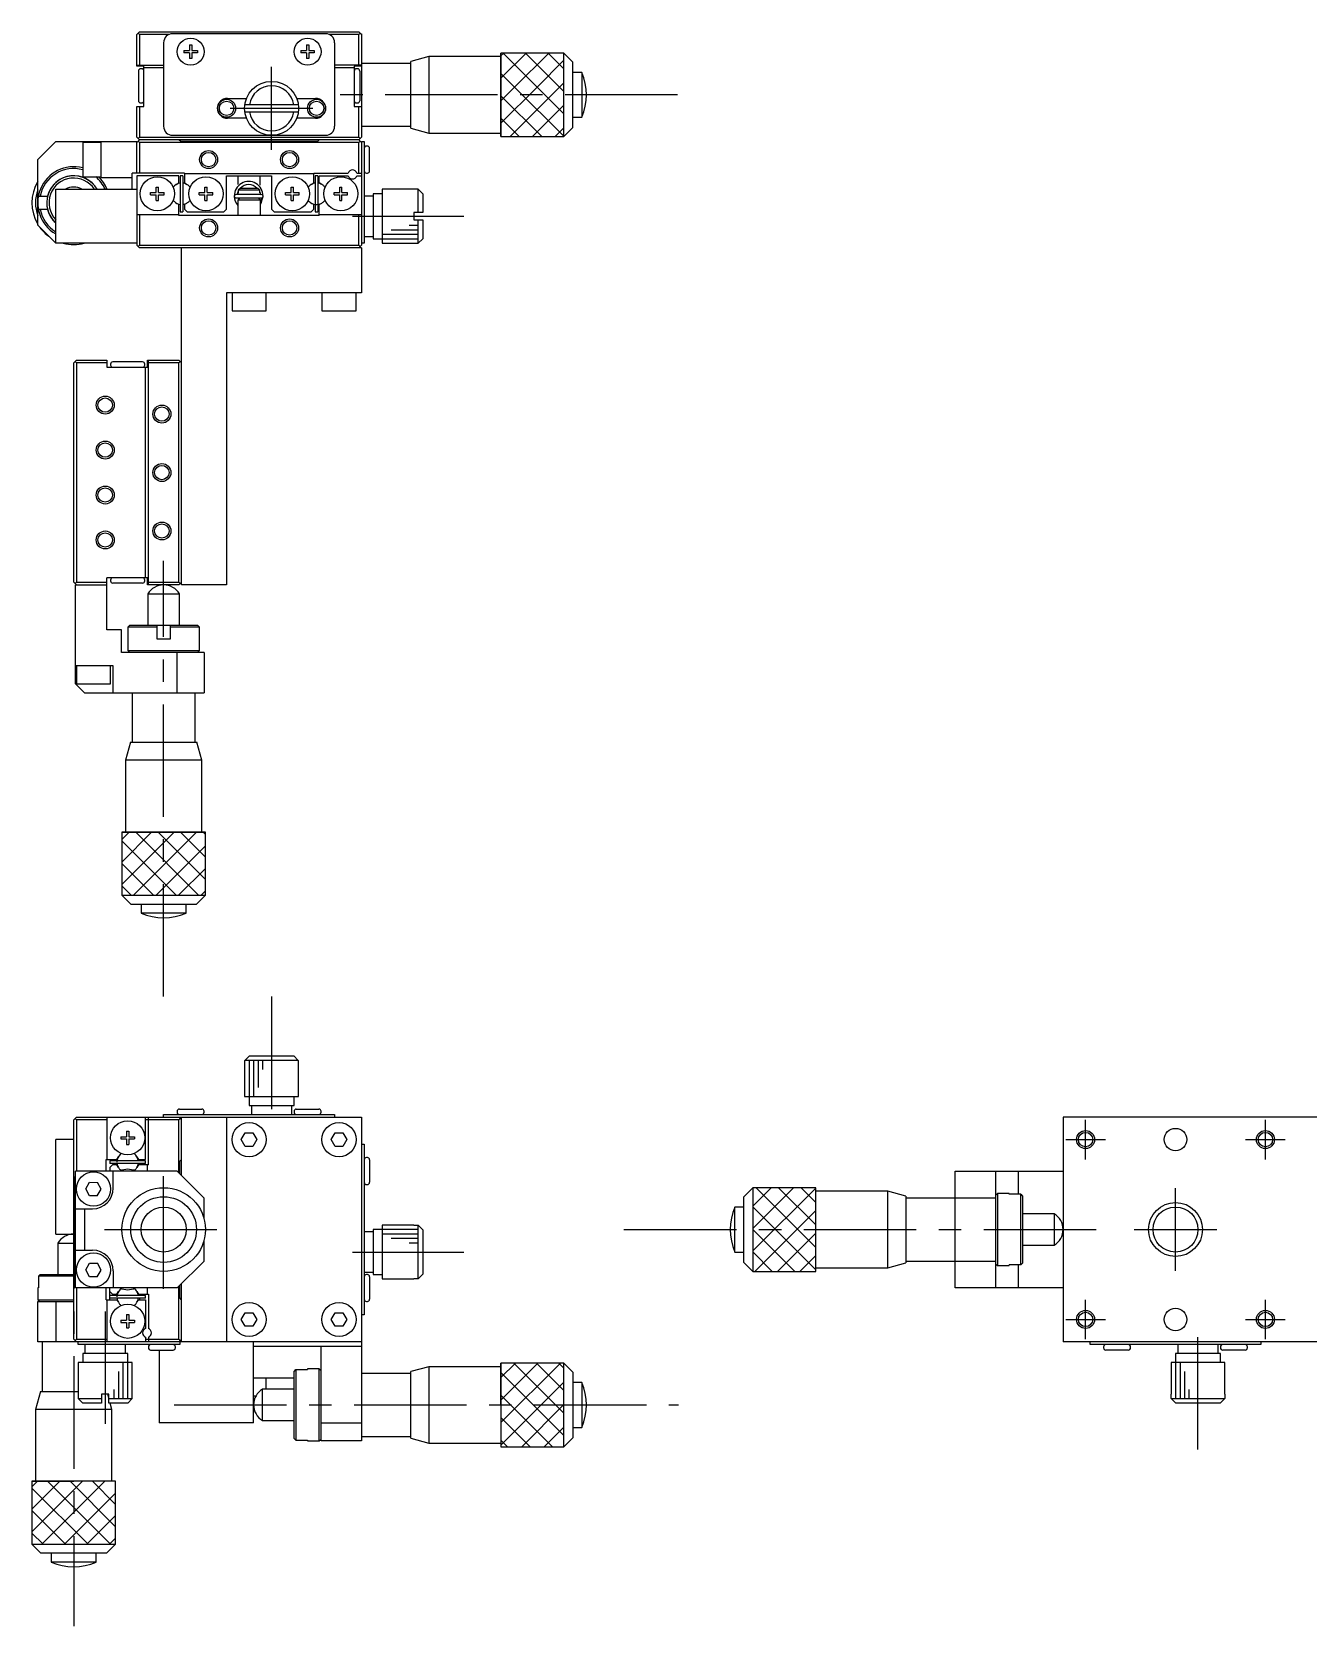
# Model space of a CAD drawing. Extents: x -23 to 401, y 1 to 303.
# Drawn here: x 146.5 to 288.4, y 125.4 to 302.7 of the extents above; entities that cross this region are included whole.
import ezdxf

# ---------------------------------------------------------------- set-up
doc = ezdxf.new("R2010")
doc.units = 0
doc.header["$LTSCALE"] = 10
doc.linetypes.add('CENTER', pattern=[2, 1.25, -0.25, 0.25, -0.25])
doc.layers.get('0').update_dxf_attribs({"linetype": 'CONTINUOUS'})
doc.layers.add('CENTER', color=1, linetype='CENTER')

msp = doc.modelspace()

# ---------------------------------------------------------------- linework, layer by layer
at = {"color": 7, "linetype": 'CONTINUOUS'}
for p, q in [((158.149658, 302.393649), (158.449658, 302.693649)), ((158.149658, 298.893649), (158.149658, 302.393649)), ((158.299658, 302.543649), (158.449658, 302.393649)), ((158.449658, 302.693649), (182.849658, 302.693649)), ((158.449658, 302.393649), (158.449658, 298.993649)), ((161.713768, 302.393649), (158.449658, 302.393649)), ((161.149658, 301.493649), (161.149658, 292.193649)), ((179.149658, 302.493649), (162.149658, 302.493649)), ((182.849658, 302.393649), (179.585548, 302.393649)), ((180.149658, 301.493649), (180.149658, 292.193649)), ((182.849658, 302.693649), (183.149658, 302.393649)), ((182.849658, 302.393649), (182.999658, 302.543649)), ((182.849658, 298.993649), (182.849658, 302.393649)), ((183.049658, 302.493649), (183.149658, 302.493649)), ((183.149658, 302.493649), (183.149658, 290.993649)), ((163.399658, 300.618649), (164.024658, 300.618649)), ((163.399658, 300.618649), (163.399658, 300.368649)), ((164.024658, 300.368649), (163.399658, 300.368649)), ((164.024658, 301.243649), (164.274658, 301.243649)), ((164.024658, 301.243649), (164.024658, 300.618649)), ((164.024658, 300.368649), (164.024658, 299.743649)), ((164.274658, 299.743649), (164.024658, 299.743649)), ((164.274658, 301.243649), (164.274658, 300.618649)), ((164.274658, 300.618649), (164.899658, 300.618649)), ((164.274658, 300.368649), (164.274658, 299.743649)), ((164.899658, 300.368649), (164.274658, 300.368649)), ((164.899658, 300.618649), (164.899658, 300.368649)), ((176.399658, 300.618649), (177.024658, 300.618649)), ((176.399658, 300.618649), (176.399658, 300.368649)), ((177.024658, 300.368649), (176.399658, 300.368649)), ((177.024658, 301.243649), (177.274658, 301.243649)), ((177.024658, 301.243649), (177.024658, 300.618649)), ((177.024658, 300.368649), (177.024658, 299.743649)), ((177.274658, 299.743649), (177.024658, 299.743649)), ((177.274658, 301.243649), (177.274658, 300.618649)), ((177.274658, 300.618649), (177.899658, 300.618649)), ((177.274658, 300.368649), (177.274658, 299.743649)), ((177.899658, 300.368649), (177.274658, 300.368649)), ((177.899658, 300.618649), (177.899658, 300.368649)), ((190.649658, 299.943649), (188.649658, 299.393649)), ((198.649658, 299.943649), (190.649658, 299.943649)), ((190.649658, 299.943649), (190.649658, 291.443649)), ((198.649658, 291.043649), (198.649658, 300.343649)), ((205.649658, 300.343649), (198.649658, 300.343649)), ((198.649658, 300.343649), (198.649658, 291.043649)), ((206.649658, 299.343649), (205.649658, 300.343649)), ((205.649658, 291.043649), (205.649658, 300.343649)), ((158.149658, 298.993649), (161.149658, 298.993649)), ((158.949658, 298.893649), (158.149658, 298.893649)), ((158.349658, 298.343649), (158.349658, 295.043649)), ((158.699658, 298.593649), (158.599658, 298.593649)), ((158.949658, 294.393649), (158.949658, 298.893649)), ((161.149658, 298.693649), (158.949658, 298.693649)), ((183.149658, 298.993649), (180.149658, 298.993649)), ((182.349658, 298.693649), (180.149658, 298.693649)), ((183.149658, 298.893649), (182.349658, 298.893649)), ((182.349658, 298.893649), (182.349658, 294.393649)), ((182.699658, 298.593649), (182.599658, 298.593649)), ((182.949658, 298.343649), (182.949658, 295.043649)), ((188.649658, 299.193649), (183.149658, 299.193649)), ((188.649658, 291.993649), (188.649658, 299.393649)), ((206.649658, 292.043649), (206.649658, 299.343649)), ((207.649658, 298.193649), (206.649658, 298.193649)), ((207.649658, 298.193649), (207.649658, 293.193649)), ((158.149658, 290.993649), (158.149658, 294.393649)), ((158.149658, 294.393649), (158.949658, 294.393649)), ((158.449658, 294.393649), (158.449658, 290.993649)), ((158.599658, 294.793649), (158.699658, 294.793649)), ((168.249658, 295.293649), (170.358601, 295.293649)), ((176.122872, 294.593649), (170.176444, 294.593649)), ((175.940715, 295.293649), (178.049658, 295.293649)), ((182.349658, 294.393649), (183.149658, 294.393649)), ((182.599658, 294.793649), (182.699658, 294.793649)), ((182.849658, 290.993649), (182.849658, 294.393649)), ((170.358601, 293.093649), (168.249658, 293.093649)), ((170.176444, 293.793649), (176.122872, 293.793649)), ((178.049658, 293.093649), (175.940715, 293.093649)), ((206.649658, 293.193649), (207.649658, 293.193649)), ((158.449658, 290.693649), (158.149658, 290.993649)), ((158.449658, 290.993649), (158.299658, 290.843649)), ((158.449658, 290.993649), (182.849658, 290.993649)), ((162.149658, 291.193649), (179.149658, 291.193649)), ((182.999658, 290.843649), (182.849658, 290.993649)), ((183.149658, 290.993649), (182.849658, 290.693649)), ((183.149658, 292.193649), (188.649658, 292.193649)), ((188.649658, 291.993649), (190.649658, 291.443649)), ((190.649658, 291.443649), (198.649658, 291.443649)), ((198.649658, 291.043649), (205.649658, 291.043649)), ((205.649658, 291.043649), (206.649658, 292.043649)), ((149.149658, 290.493649), (147.149658, 288.493649)), ((149.149658, 290.493649), (158.149658, 290.493649)), ((152.149658, 290.393649), (152.149658, 286.593649)), ((154.149658, 290.393649), (152.149658, 290.393649)), ((154.149658, 290.493649), (154.149658, 286.493649)), ((158.149658, 290.393649), (158.449658, 290.693649)), ((158.149658, 286.993649), (158.149658, 290.493649)), ((158.299658, 290.543649), (158.449658, 290.393649)), ((182.849658, 290.693649), (158.449658, 290.693649)), ((182.849658, 290.393649), (158.449658, 290.393649)), ((158.449658, 290.393649), (158.449658, 286.993649)), ((163.049658, 290.493649), (162.849658, 290.693649)), ((178.249658, 290.493649), (163.049658, 290.493649)), ((178.449658, 290.693649), (178.249658, 290.493649)), ((183.149658, 290.393649), (182.849658, 290.693649)), ((182.849658, 290.393649), (182.999658, 290.543649)), ((182.849658, 286.993649), (182.849658, 290.393649)), ((183.149658, 290.493649), (183.449658, 290.493649)), ((183.149658, 290.493649), (183.149658, 278.993649)), ((183.449658, 290.493649), (183.449658, 279.193649)), ((183.799658, 289.993649), (183.699658, 289.993649)), ((184.049658, 287.243649), (184.049658, 289.743649)), ((147.149658, 281.193649), (147.149658, 288.493649)), ((152.149658, 286.593649), (154.149658, 286.593649)), ((154.149658, 286.493649), (157.649658, 286.493649)), ((163.449658, 286.993649), (157.649658, 286.993649)), ((157.649658, 285.193649), (157.649658, 286.993649)), ((162.849658, 286.693649), (158.149658, 286.693649)), ((158.149658, 286.693649), (158.149658, 278.993649)), ((160.324658, 285.443649), (160.574658, 285.443649)), ((160.324658, 284.818649), (160.324658, 285.443649)), ((160.574658, 284.818649), (160.574658, 285.443649)), ((162.554408, 285.724652), (162.849658, 285.895115)), ((162.849658, 285.895115), (162.849658, 286.693649)), ((163.299658, 286.693649), (162.999658, 286.693649)), ((162.999658, 286.693649), (162.999658, 282.693649)), ((163.299658, 286.693649), (163.299658, 282.693649)), ((163.449658, 286.993649), (163.449658, 285.895115)), ((177.849658, 286.893649), (163.449658, 286.893649)), ((163.449658, 285.895115), (163.744908, 285.724652)), ((165.724658, 285.443649), (165.974658, 285.443649)), ((165.724658, 284.818649), (165.724658, 285.443649)), ((165.974658, 284.818649), (165.974658, 285.443649)), ((168.149658, 286.693649), (173.149658, 286.693649)), ((168.149658, 282.993649), (168.149658, 286.693649)), ((169.379658, 286.693649), (169.379658, 285.708435)), ((171.879658, 285.639415), (171.879658, 286.693649)), ((173.149658, 286.693649), (173.149658, 282.993649)), ((175.324658, 285.443649), (175.574658, 285.443649)), ((175.324658, 284.818649), (175.324658, 285.443649)), ((175.574658, 284.818649), (175.574658, 285.443649)), ((177.554408, 285.724652), (177.849658, 285.895115)), ((177.849658, 286.993649), (181.672689, 286.993649)), ((177.849658, 285.895115), (177.849658, 286.993649)), ((178.299658, 286.693649), (177.999658, 286.693649)), ((177.999658, 286.693649), (177.999658, 282.693649)), ((178.299658, 286.693649), (178.299658, 282.693649)), ((178.449658, 285.895115), (178.449658, 286.693649)), ((178.449658, 286.693649), (181.672689, 286.693649)), ((178.744908, 285.724652), (178.449658, 285.895115)), ((180.724658, 285.443649), (180.974658, 285.443649)), ((180.724658, 284.818649), (180.724658, 285.443649)), ((180.974658, 284.818649), (180.974658, 285.443649)), ((182.626628, 286.993649), (183.149658, 286.993649)), ((182.626628, 286.693649), (183.149658, 286.693649)), ((183.699658, 286.993649), (183.799658, 286.993649)), ((147.2206, 284.443649), (148.244921, 284.443649)), ((149.149658, 285.193649), (158.149658, 285.193649)), ((149.149658, 279.193649), (149.149658, 285.193649)), ((159.699658, 284.818649), (160.324658, 284.818649)), ((159.699658, 284.568649), (159.699658, 284.818649)), ((159.699658, 284.568649), (160.324658, 284.568649)), ((160.324658, 283.943649), (160.324658, 284.568649)), ((160.324658, 283.943649), (160.574658, 283.943649)), ((160.574658, 284.818649), (161.199658, 284.818649)), ((160.574658, 284.568649), (161.199658, 284.568649)), ((160.574658, 283.943649), (160.574658, 284.568649)), ((161.199658, 284.568649), (161.199658, 284.818649)), ((162.849658, 283.492183), (162.554408, 283.662645)), ((163.744908, 283.662645), (163.449658, 283.492183)), ((165.099658, 284.818649), (165.724658, 284.818649)), ((165.099658, 284.568649), (165.099658, 284.818649)), ((165.099658, 284.568649), (165.724658, 284.568649)), ((165.724658, 283.943649), (165.724658, 284.568649)), ((165.724658, 283.943649), (165.974658, 283.943649)), ((165.974658, 284.818649), (166.599658, 284.818649)), ((165.974658, 283.943649), (165.974658, 284.568649)), ((165.974658, 284.568649), (166.599658, 284.568649)), ((166.599658, 284.568649), (166.599658, 284.818649)), ((169.016154, 284.497822), (169.003287, 284.393016)), ((169.003287, 284.393016), (169.052991, 284.299686)), ((169.086391, 284.576103), (169.016154, 284.497822)), ((169.052991, 284.299686), (169.144581, 284.251641)), ((169.185547, 284.604044), (169.086391, 284.576103)), ((169.289226, 284.609914), (169.185547, 284.604044)), ((171.990169, 284.595268), (169.210514, 284.595268)), ((169.399495, 284.613483), (169.289226, 284.609914)), ((169.359518, 284.612349), (169.395696, 284.792015)), ((169.399529, 284.729941), (169.375837, 284.710206)), ((169.395696, 284.792015), (169.449424, 284.946002)), ((169.449658, 284.793649), (169.399658, 284.793649)), ((169.399658, 284.793649), (169.399658, 284.593649)), ((169.399658, 284.593649), (169.406787, 284.58652)), ((171.899658, 284.593649), (169.399658, 284.593649)), ((169.637688, 284.231679), (169.399658, 283.993649)), ((171.899658, 283.993649), (169.399658, 283.993649)), ((169.399658, 283.993649), (169.399658, 282.293649)), ((169.436879, 284.873375), (169.42352, 284.879541)), ((169.494956, 284.089068), (169.429244, 284.235705)), ((169.449658, 284.865749), (169.436879, 284.873375)), ((169.449388, 284.91632), (169.437103, 284.916025)), ((169.442943, 284.930364), (169.449658, 284.923649)), ((169.659709, 285.293649), (169.449658, 285.093649)), ((169.449658, 285.093649), (169.449658, 284.793649)), ((171.849658, 285.093649), (169.449658, 285.093649)), ((169.510503, 284.104502), (169.49658, 284.23427)), ((171.639608, 285.293649), (169.659709, 285.293649)), ((171.849658, 285.093649), (171.639608, 285.293649)), ((171.899658, 283.993649), (171.65993, 284.233377)), ((171.849658, 284.793649), (171.849658, 285.093649)), ((171.899658, 284.793649), (171.849658, 284.793649)), ((171.89582, 284.58981), (171.899658, 284.593649)), ((171.899658, 284.593649), (171.899658, 284.793649)), ((171.899658, 282.293649), (171.899658, 283.993649)), ((171.979906, 284.606614), (171.899893, 284.61036)), ((171.941516, 283.593603), (172.009616, 283.708804)), ((171.967403, 283.620693), (171.983256, 283.65012)), ((172.103103, 284.582238), (171.979906, 284.606614)), ((171.983256, 283.65012), (171.997621, 283.680294)), ((171.99499, 284.231087), (171.988857, 284.244131)), ((172.00812, 284.200363), (171.99499, 284.231087)), ((171.997621, 283.680294), (172.010459, 283.711139)), ((172.019699, 284.16903), (172.00812, 284.200363)), ((172.009616, 283.708804), (172.198393, 284.39846)), ((172.010459, 283.711139), (172.021741, 283.742578)), ((172.029701, 284.137166), (172.019699, 284.16903)), ((172.021741, 283.742578), (172.031439, 283.774534)), ((172.0381, 284.104849), (172.029701, 284.137166)), ((172.031439, 283.774534), (172.039529, 283.806928)), ((172.044877, 284.072159), (172.0381, 284.104849)), ((172.039529, 283.806928), (172.045993, 283.83968)), ((172.050014, 284.039176), (172.044877, 284.072159)), ((172.045993, 283.83968), (172.050813, 283.87271)), ((172.0535, 284.00598), (172.050014, 284.039176)), ((172.050813, 283.87271), (172.05398, 283.905937)), ((172.055325, 283.972654), (172.0535, 284.00598)), ((172.05398, 283.905937), (172.055485, 283.939279)), ((172.055485, 283.939279), (172.055325, 283.972654)), ((172.08021, 284.258209), (172.16322, 284.317089)), ((172.176656, 284.51307), (172.103103, 284.582238)), ((172.16322, 284.317089), (172.199988, 284.413894)), ((172.199988, 284.413894), (172.176656, 284.51307)), ((174.699658, 284.818649), (175.324658, 284.818649)), ((174.699658, 284.568649), (174.699658, 284.818649)), ((174.699658, 284.568649), (175.324658, 284.568649)), ((175.324658, 283.943649), (175.324658, 284.568649)), ((175.324658, 283.943649), (175.574658, 283.943649)), ((175.574658, 284.818649), (176.199658, 284.818649)), ((175.574658, 283.943649), (175.574658, 284.568649)), ((175.574658, 284.568649), (176.199658, 284.568649)), ((176.199658, 284.568649), (176.199658, 284.818649)), ((177.849658, 283.492183), (177.554408, 283.662645)), ((178.449658, 283.492183), (178.744908, 283.662645)), ((180.099658, 284.818649), (180.724658, 284.818649)), ((180.099658, 284.568649), (180.099658, 284.818649)), ((180.099658, 284.568649), (180.724658, 284.568649)), ((180.724658, 283.943649), (180.724658, 284.568649)), ((180.724658, 283.943649), (180.974658, 283.943649)), ((180.974658, 284.818649), (181.599658, 284.818649)), ((180.974658, 283.943649), (180.974658, 284.568649)), ((180.974658, 284.568649), (181.599658, 284.568649)), ((181.599658, 284.568649), (181.599658, 284.818649)), ((184.449658, 284.443649), (183.449658, 284.443649)), ((185.449658, 284.693649), (184.449658, 284.693649)), ((184.449658, 284.693649), (184.449658, 279.693649)), ((189.449658, 285.193649), (185.449658, 285.193649)), ((185.449658, 285.193649), (185.449658, 279.193649)), ((189.449658, 282.593649), (189.449658, 285.193649)), ((189.949658, 284.693649), (189.449658, 285.193649)), ((189.949658, 284.693649), (189.949658, 282.593649)), ((148.244921, 282.943649), (147.2206, 282.943649)), ((158.149658, 282.393649), (162.849658, 282.393649)), ((158.449658, 282.393649), (158.449658, 278.993649)), ((162.849658, 282.293649), (162.849658, 283.492183)), ((178.449658, 282.293649), (162.849658, 282.293649)), ((162.999658, 282.693649), (163.299658, 282.693649)), ((163.449658, 283.492183), (163.449658, 282.993649)), ((163.449658, 282.993649), (163.749658, 282.693649)), ((163.749658, 282.693649), (167.849658, 282.693649)), ((167.849658, 282.693649), (168.149658, 282.993649)), ((171.906428, 283.608425), (171.899658, 283.611836)), ((171.899677, 283.532422), (171.936506, 283.58594)), ((171.945355, 283.588515), (171.899699, 283.60117)), ((171.912802, 283.605317), (171.906428, 283.608425)), ((171.918757, 283.602524), (171.912802, 283.605317)), ((171.924269, 283.600056), (171.918757, 283.602524)), ((171.929317, 283.597924), (171.924269, 283.600056)), ((171.933882, 283.596136), (171.929317, 283.597924)), ((171.937946, 283.594698), (171.933882, 283.596136)), ((171.941494, 283.593616), (171.937946, 283.594698)), ((171.943746, 283.593054), (171.941494, 283.593616)), ((171.945712, 283.592684), (171.943746, 283.593054)), ((171.947388, 283.592507), (171.945712, 283.592684)), ((171.948771, 283.592524), (171.947388, 283.592507)), ((171.949858, 283.592733), (171.948771, 283.592524)), ((171.950647, 283.593136), (171.949858, 283.592733)), ((171.951135, 283.593731), (171.950647, 283.593136)), ((171.951046, 283.593572), (171.967403, 283.620693)), ((171.951323, 283.594517), (171.951135, 283.593731)), ((173.149658, 282.993649), (173.449658, 282.693649)), ((173.449658, 282.693649), (177.549658, 282.693649)), ((177.549658, 282.693649), (177.849658, 282.993649)), ((177.849658, 282.993649), (177.849658, 283.492183)), ((177.999658, 282.693649), (178.299658, 282.693649)), ((178.449658, 282.293649), (178.449658, 283.492183)), ((178.449658, 282.393649), (183.149658, 282.393649)), ((182.849658, 278.993649), (182.849658, 282.393649)), ((188.949658, 282.593649), (188.949658, 281.793649)), ((189.949658, 282.593649), (188.949658, 282.593649)), ((147.149658, 281.193649), (149.149658, 279.193649)), ((188.949658, 281.793649), (189.949658, 281.793649)), ((189.449658, 279.193649), (189.449658, 281.793649)), ((189.949658, 281.793649), (189.949658, 279.693649)), ((158.149658, 279.193649), (149.149658, 279.193649)), ((158.449658, 278.693649), (158.149658, 278.993649)), ((158.449658, 278.993649), (158.299658, 278.843649)), ((158.449658, 278.993649), (182.849658, 278.993649)), ((183.149658, 278.693649), (158.449658, 278.693649)), ((163.149658, 241.193649), (163.149658, 278.693649)), ((182.999658, 278.843649), (182.849658, 278.993649)), ((182.849658, 278.693649), (183.149658, 278.993649)), ((183.449658, 279.193649), (183.149658, 279.193649)), ((183.149658, 278.693649), (183.149658, 273.693649)), ((183.449658, 279.943649), (184.449658, 279.943649)), ((184.449658, 279.693649), (185.449658, 279.693649)), ((185.449658, 279.193649), (189.449658, 279.193649)), ((189.449658, 279.193649), (189.949658, 279.693649)), ((168.149658, 273.693649), (168.149658, 241.193649)), ((183.149658, 273.693649), (168.149658, 273.693649)), ((168.749658, 273.693649), (168.749658, 271.693649)), ((172.549658, 271.693649), (172.549658, 273.693649)), ((178.749658, 273.693649), (178.749658, 271.693649)), ((182.549658, 271.693649), (182.549658, 273.693649)), ((168.749658, 271.693649), (172.549658, 271.693649)), ((178.749658, 271.693649), (182.549658, 271.693649)), ((151.449658, 266.193649), (151.149658, 265.893649)), ((151.449658, 265.893649), (151.299658, 266.043649)), ((151.449658, 266.193649), (154.849658, 266.193649)), ((154.849658, 266.193649), (154.849658, 265.393649)), ((158.799658, 265.993649), (155.499658, 265.993649)), ((159.349658, 265.393649), (159.349658, 266.193649)), ((159.349658, 266.193649), (162.849658, 266.193649)), ((159.449658, 241.193649), (159.449658, 266.193649)), ((162.849658, 266.193649), (163.149658, 265.893649)), ((162.999658, 266.043649), (162.849658, 265.893649)), ((151.149658, 241.493649), (151.149658, 265.893649)), ((151.449658, 265.893649), (151.449658, 241.493649)), ((154.849658, 265.893649), (151.449658, 265.893649)), ((154.849658, 265.393649), (159.349658, 265.393649)), ((155.249658, 265.743649), (155.249658, 265.643649)), ((159.049658, 265.643649), (159.049658, 265.743649)), ((159.149658, 241.993649), (159.149658, 265.393649)), ((162.849658, 265.893649), (159.449658, 265.893649)), ((162.849658, 241.493649), (162.849658, 265.893649)), ((151.149658, 241.493649), (151.449658, 241.193649)), ((151.299658, 241.343649), (151.449658, 241.493649)), ((151.349658, 230.193649), (151.349658, 241.193649)), ((151.349658, 241.193649), (154.849658, 241.193649)), ((151.449658, 241.493649), (154.849658, 241.493649)), ((154.849658, 236.193649), (154.849658, 241.993649)), ((159.349658, 241.993649), (154.849658, 241.993649)), ((155.249658, 241.743649), (155.249658, 241.643649)), ((158.799658, 241.393649), (155.499658, 241.393649)), ((159.049658, 241.643649), (159.049658, 241.743649)), ((159.349658, 241.193649), (159.349658, 241.993649)), ((162.849658, 241.193649), (159.349658, 241.193649)), ((159.449658, 241.493649), (162.849658, 241.493649)), ((162.849658, 241.493649), (162.999658, 241.343649)), ((163.149658, 241.493649), (162.849658, 241.193649)), ((168.149658, 241.193649), (163.149658, 241.193649)), ((159.399658, 240.193649), (162.899658, 240.193649)), ((159.399658, 240.193649), (159.399658, 236.693649)), ((162.899658, 236.693649), (162.899658, 240.193649)), ((156.449658, 236.193649), (154.849658, 236.193649)), ((156.449658, 233.693649), (156.449658, 236.193649)), ((157.349658, 236.693649), (157.149658, 236.493649)), ((160.399658, 236.493649), (157.149658, 236.493649)), ((157.149658, 236.493649), (157.149658, 233.893649)), ((164.949658, 236.693649), (157.349658, 236.693649)), ((160.399658, 236.693649), (160.399658, 235.193649)), ((161.899658, 235.193649), (161.899658, 236.693649)), ((165.149658, 236.493649), (161.899658, 236.493649)), ((165.149658, 236.493649), (164.949658, 236.693649)), ((165.149658, 233.893649), (165.149658, 236.493649)), ((160.399658, 235.193649), (161.899658, 235.193649)), ((165.649658, 233.693649), (156.449658, 233.693649)), ((157.149658, 233.893649), (157.349658, 233.693649)), ((157.149658, 233.893649), (165.149658, 233.893649)), ((162.649658, 229.193649), (162.649658, 233.693649)), ((164.949658, 233.693649), (165.149658, 233.893649)), ((165.649658, 233.693649), (165.649658, 229.193649)), ((155.549658, 232.193649), (151.349658, 232.193649)), ((151.449658, 232.193649), (151.449658, 230.193649)), ((155.249658, 230.193649), (155.249658, 232.193649)), ((155.549658, 229.193649), (155.549658, 232.193649)), ((151.349658, 230.193649), (152.349658, 229.193649)), ((151.449658, 230.193649), (155.249658, 230.193649)), ((152.349658, 229.193649), (165.649658, 229.193649)), ((157.649658, 229.193649), (157.649658, 223.693649)), ((164.649658, 223.693649), (164.649658, 229.193649)), ((157.449658, 223.693649), (156.899658, 221.693649)), ((157.449658, 223.693649), (164.849658, 223.693649)), ((165.399658, 221.693649), (164.849658, 223.693649)), ((165.399658, 221.693649), (156.899658, 221.693649)), ((156.899658, 221.693649), (156.899658, 213.693649)), ((165.399658, 213.693649), (165.399658, 221.693649)), ((156.499658, 213.693649), (165.799658, 213.693649)), ((165.799658, 213.693649), (156.499658, 213.693649)), ((156.499658, 213.693649), (156.499658, 206.693649)), ((165.799658, 206.693649), (165.799658, 213.693649)), ((156.499658, 206.693649), (157.499658, 205.693649)), ((156.499658, 206.693649), (165.799658, 206.693649)), ((157.499658, 205.693649), (164.799658, 205.693649)), ((158.649658, 205.693649), (158.649658, 204.693649)), ((163.649658, 204.693649), (163.649658, 205.693649)), ((164.799658, 205.693649), (165.799658, 206.693649)), ((163.649658, 204.693649), (158.649658, 204.693649)), ((170.176444, 188.318503), (170.681866, 188.818503)), ((176.122872, 188.318503), (170.176444, 188.318503)), ((170.176444, 187.818503), (170.176444, 188.318503)), ((170.681866, 188.818503), (175.617451, 188.818503)), ((175.617451, 188.818503), (176.122872, 188.318503)), ((176.122872, 188.318503), (176.122872, 187.818503)), ((170.149658, 187.818503), (170.149658, 184.318503)), ((170.149658, 187.818503), (170.176444, 187.818503)), ((176.122872, 187.818503), (176.149658, 187.818503)), ((176.149658, 184.318503), (176.149658, 187.818503)), ((162.649658, 182.668503), (162.649658, 182.568503)), ((162.899658, 182.918503), (165.399658, 182.918503)), ((165.649658, 182.568503), (165.649658, 182.668503)), ((170.149658, 184.318503), (176.149658, 184.318503)), ((170.649658, 184.318503), (170.649658, 183.318503)), ((170.649658, 183.318503), (175.649658, 183.318503)), ((170.899658, 183.318503), (170.899658, 182.318503)), ((175.399658, 182.318503), (175.399658, 183.318503)), ((175.649658, 183.318503), (175.649658, 184.318503)), ((175.649658, 182.668503), (175.649658, 182.568503)), ((175.899658, 182.918503), (178.399658, 182.918503)), ((178.649658, 182.568503), (178.649658, 182.668503)), ((151.149658, 181.718503), (151.449658, 182.018503)), ((151.149658, 157.318503), (151.149658, 181.718503)), ((151.449658, 181.718503), (151.299658, 181.868503)), ((151.449658, 182.018503), (183.149658, 182.018503)), ((151.449658, 181.718503), (151.449658, 176.018503)), ((154.849658, 181.718503), (151.449658, 181.718503)), ((154.849658, 182.018503), (154.849658, 177.318503)), ((159.149658, 177.318503), (159.149658, 182.018503)), ((162.849658, 181.718503), (159.149658, 181.718503)), ((159.449658, 176.718503), (159.449658, 182.018503)), ((161.149658, 182.018503), (161.149658, 182.318503)), ((161.149658, 182.318503), (180.149658, 182.318503)), ((162.849658, 182.018503), (163.149658, 181.718503)), ((162.999658, 181.868503), (162.849658, 181.718503)), ((162.849658, 175.818503), (162.849658, 181.718503)), ((163.149658, 175.518503), (163.149658, 182.018503)), ((168.149658, 182.018503), (168.149658, 157.018503)), ((180.149658, 182.318503), (180.149658, 182.018503)), ((183.149658, 182.018503), (183.149658, 146.018503)), ((261.149808, 182.018503), (261.149808, 157.018503)), ((298.649808, 182.018503), (261.149808, 182.018503)), ((149.149658, 169.018503), (149.149658, 179.518503)), ((151.149658, 179.518503), (149.149658, 179.518503)), ((156.399658, 179.843503), (157.024658, 179.843503)), ((156.399658, 179.843503), (156.399658, 179.593503)), ((156.399658, 179.593503), (157.024658, 179.593503)), ((157.024658, 180.468503), (157.274658, 180.468503)), ((157.024658, 180.468503), (157.024658, 179.843503)), ((157.024658, 179.593503), (157.024658, 178.968503)), ((157.274658, 180.468503), (157.274658, 179.843503)), ((157.274658, 179.843503), (157.899658, 179.843503)), ((157.274658, 179.593503), (157.274658, 178.968503)), ((157.274658, 179.593503), (157.899658, 179.593503)), ((157.899658, 179.843503), (157.899658, 179.593503)), ((169.783633, 179.518503), (170.216646, 180.268503)), ((170.216646, 178.768503), (169.783633, 179.518503)), ((170.216646, 180.268503), (171.082671, 180.268503)), ((171.082671, 180.268503), (171.515684, 179.518503)), ((171.515684, 179.518503), (171.082671, 178.768503)), ((179.783633, 179.518503), (180.216646, 180.268503)), ((180.216646, 178.768503), (179.783633, 179.518503)), ((180.216646, 180.268503), (181.082671, 180.268503)), ((181.082671, 180.268503), (181.515684, 179.518503)), ((181.515684, 179.518503), (181.082671, 178.768503)), ((154.749658, 176.018503), (154.749658, 177.318503)), ((154.749658, 177.318503), (155.948192, 177.318503)), ((155.948192, 177.318503), (156.118655, 177.613753)), ((157.024658, 178.968503), (157.274658, 178.968503)), ((158.180661, 177.613753), (158.351124, 177.318503)), ((158.351124, 177.318503), (159.149658, 177.318503)), ((158.449658, 177.318503), (158.449658, 177.168503)), ((162.949658, 177.118503), (163.149658, 177.318503)), ((171.082671, 178.768503), (170.216646, 178.768503)), ((181.082671, 178.768503), (180.216646, 178.768503)), ((183.149658, 179.018503), (183.449658, 179.018503)), ((183.449658, 179.018503), (183.449658, 160.018503)), ((183.799658, 177.518503), (183.699658, 177.518503)), ((151.349658, 163.018503), (151.349658, 176.018503)), ((162.649658, 176.018503), (151.349658, 176.018503)), ((155.149658, 177.168503), (155.149658, 176.868503)), ((159.149658, 177.168503), (155.149658, 177.168503)), ((159.149658, 176.868503), (155.149658, 176.868503)), ((155.449658, 176.718503), (155.149658, 176.418503)), ((155.149658, 176.418503), (155.149658, 176.018503)), ((155.948192, 176.718503), (155.449658, 176.718503)), ((155.549658, 174.118503), (155.549658, 176.018503)), ((156.118655, 176.423253), (155.948192, 176.718503)), ((158.351124, 176.718503), (158.180661, 176.423253)), ((159.449658, 176.718503), (158.351124, 176.718503)), ((158.449658, 176.868503), (158.449658, 176.718503)), ((159.149658, 176.868503), (159.149658, 177.168503)), ((159.349658, 176.018503), (159.349658, 176.718503)), ((165.649658, 173.018503), (162.649658, 176.018503)), ((162.949658, 175.718503), (162.949658, 177.118503)), ((184.049658, 177.268503), (184.049658, 174.768503)), ((249.149808, 176.018503), (261.149808, 176.018503)), ((249.149808, 163.018503), (249.149808, 176.018503)), ((253.649808, 176.018503), (253.649808, 163.018503)), ((256.149808, 176.018503), (256.149808, 173.447562)), ((152.483668, 174.026347), (152.923456, 174.772394)), ((152.909871, 173.272456), (152.483668, 174.026347)), ((152.923456, 174.772394), (153.789446, 174.764551)), ((153.775861, 173.264613), (154.215648, 174.01066)), ((154.215648, 174.01066), (153.789446, 174.764551)), ((183.699658, 174.518503), (183.799658, 174.518503)), ((226.649808, 174.168503), (225.649808, 173.168503)), ((226.649808, 174.168503), (226.649808, 169.518503)), ((233.649808, 174.168503), (226.649808, 174.168503)), ((226.649808, 174.168503), (226.649808, 164.868503)), ((233.649808, 164.868503), (233.649808, 174.168503)), ((241.649808, 173.768503), (233.649808, 173.768503)), ((243.649808, 173.218503), (241.649808, 173.768503)), ((241.649808, 165.268503), (241.649808, 173.768503)), ((153.775861, 173.264613), (152.909871, 173.272456)), ((165.649658, 170.690041), (165.649658, 173.018503)), ((225.649808, 172.018503), (224.649808, 172.018503)), ((224.649808, 167.018503), (224.649808, 172.018503)), ((225.649808, 165.868503), (225.649808, 173.168503)), ((243.649808, 173.218503), (243.649808, 165.818503)), ((253.649808, 173.018503), (243.649808, 173.018503)), ((253.849808, 173.518503), (253.649808, 173.318503)), ((255.149808, 173.518503), (253.849808, 173.518503)), ((253.849808, 173.518503), (253.849808, 165.518503)), ((255.149808, 173.447562), (255.149808, 173.518503)), ((256.449808, 173.447562), (255.149808, 173.447562)), ((256.449808, 165.589445), (256.449808, 173.447562)), ((256.449808, 173.447562), (256.649808, 173.243755)), ((256.649808, 173.243755), (256.649808, 165.793252)), ((151.349658, 171.818503), (153.249658, 171.818503)), ((152.349658, 171.818503), (152.349658, 167.218503)), ((260.149808, 171.268503), (256.649808, 171.268503)), ((260.149808, 171.268503), (260.149808, 167.768503)), ((149.149658, 169.018503), (151.149658, 169.018503)), ((184.449658, 169.268503), (183.449658, 169.268503)), ((185.449658, 169.518503), (184.449658, 169.518503)), ((184.449658, 169.518503), (184.449658, 164.518503)), ((185.449658, 170.018503), (185.449658, 164.018503)), ((188.949658, 170.018503), (185.449658, 170.018503)), ((188.949658, 170.018503), (188.949658, 169.991717)), ((188.949658, 169.991717), (189.449658, 169.991717)), ((189.449658, 164.04529), (189.449658, 169.991717)), ((189.449658, 169.991717), (189.949658, 169.486296)), ((189.949658, 169.486296), (189.949658, 164.550711)), ((149.399658, 168.018503), (151.149658, 168.018503)), ((149.399658, 168.018503), (149.399658, 164.518503)), ((151.349658, 167.218503), (153.249658, 167.218503)), ((165.649658, 166.018503), (165.649658, 168.346966)), ((224.649808, 167.018503), (225.649808, 167.018503)), ((256.649808, 167.768503), (260.149808, 167.768503)), ((152.483668, 165.026347), (152.923456, 165.772394)), ((152.909871, 164.272456), (152.483668, 165.026347)), ((152.923456, 165.772394), (153.789446, 165.764551)), ((153.775861, 164.264613), (154.215648, 165.01066)), ((154.215648, 165.01066), (153.789446, 165.764551)), ((155.549658, 164.918503), (155.549658, 163.018503)), ((162.649658, 163.018503), (165.649658, 166.018503)), ((225.649808, 165.868503), (226.649808, 164.868503)), ((226.649808, 164.868503), (233.649808, 164.868503)), ((233.649808, 165.268503), (241.649808, 165.268503)), ((241.649808, 165.268503), (243.649808, 165.818503)), ((243.649808, 166.018503), (253.649808, 166.018503)), ((253.649808, 165.718503), (253.849808, 165.518503)), ((253.849808, 165.518503), (255.149808, 165.518503)), ((256.449808, 165.589445), (255.149808, 165.589445)), ((255.149808, 165.518503), (255.149808, 165.589445)), ((256.149808, 165.589445), (256.149808, 163.018503)), ((256.649808, 165.793252), (256.449808, 165.589445)), ((147.2206, 164.318503), (147.424407, 164.518503)), ((151.149658, 164.318503), (147.2206, 164.318503)), ((147.2206, 164.318503), (147.2206, 163.018503)), ((147.424407, 164.518503), (151.149658, 164.518503)), ((153.775861, 164.264613), (152.909871, 164.272456)), ((162.849658, 157.318503), (162.849658, 163.218503)), ((162.949658, 161.918503), (162.949658, 163.318503)), ((163.149658, 157.018503), (163.149658, 163.518503)), ((183.449658, 164.768503), (184.449658, 164.768503)), ((183.799658, 164.518503), (183.699658, 164.518503)), ((184.049658, 164.268503), (184.049658, 161.768503)), ((184.449658, 164.518503), (185.449658, 164.518503)), ((185.449658, 164.018503), (188.949658, 164.018503)), ((189.449658, 164.04529), (188.949658, 164.04529)), ((188.949658, 164.04529), (188.949658, 164.018503)), ((189.949658, 164.550711), (189.449658, 164.04529)), ((147.2206, 163.018503), (147.149658, 163.018503)), ((147.149658, 163.018503), (147.149658, 161.718503)), ((147.149658, 161.718503), (151.149658, 161.718503)), ((147.149658, 161.718503), (147.349658, 161.518503)), ((147.149658, 157.018503), (147.149658, 161.518503)), ((147.149658, 161.518503), (151.149658, 161.518503)), ((149.149658, 161.518503), (149.149658, 157.018503)), ((162.649658, 163.018503), (151.349658, 163.018503)), ((151.449658, 163.018503), (151.449658, 157.318503)), ((154.749658, 161.718503), (154.749658, 163.018503)), ((154.749658, 161.718503), (155.948192, 161.718503)), ((154.849658, 161.718503), (154.849658, 157.018503)), ((155.149658, 161.718503), (155.149658, 163.018503)), ((155.149658, 162.618503), (155.449658, 162.318503)), ((159.149658, 162.168503), (155.149658, 162.168503)), ((159.149658, 161.868503), (155.149658, 161.868503)), ((155.449658, 162.318503), (155.948192, 162.318503)), ((155.948192, 162.318503), (156.118655, 162.613753)), ((155.948192, 161.718503), (156.118655, 161.423253)), ((156.063662, 161.518503), (156.069246, 161.518503)), ((158.180661, 162.613753), (158.351124, 162.318503)), ((158.180661, 161.423253), (158.351124, 161.718503)), ((158.351124, 162.318503), (159.449658, 162.318503)), ((158.351124, 161.718503), (159.149658, 161.718503)), ((158.449658, 162.318503), (158.449658, 162.168503)), ((158.449658, 161.868503), (158.449658, 161.718503)), ((159.149658, 161.868503), (159.149658, 162.168503)), ((159.149658, 161.718503), (159.149658, 158.495473)), ((159.349658, 162.318503), (159.349658, 163.018503)), ((159.449658, 162.318503), (159.449658, 158.495473)), ((163.149658, 161.718503), (162.949658, 161.918503)), ((183.699658, 161.518503), (183.799658, 161.518503)), ((261.149808, 163.018503), (249.149808, 163.018503)), ((157.024658, 160.068503), (157.274658, 160.068503)), ((157.024658, 160.068503), (157.024658, 159.443503)), ((157.274658, 160.068503), (157.274658, 159.443503)), ((169.783633, 159.518503), (170.216646, 160.268503)), ((170.216646, 160.268503), (171.082671, 160.268503)), ((171.082671, 160.268503), (171.515684, 159.518503)), ((179.783633, 159.518503), (180.216646, 160.268503)), ((180.216646, 160.268503), (181.082671, 160.268503)), ((181.082671, 160.268503), (181.515684, 159.518503)), ((183.449658, 160.018503), (183.149658, 160.018503)), ((156.399658, 159.443503), (157.024658, 159.443503)), ((156.399658, 159.443503), (156.399658, 159.193503)), ((156.399658, 159.193503), (157.024658, 159.193503)), ((157.024658, 159.193503), (157.024658, 158.568503)), ((157.024658, 158.568503), (157.274658, 158.568503)), ((157.274658, 159.443503), (157.899658, 159.443503)), ((157.274658, 159.193503), (157.274658, 158.568503)), ((157.274658, 159.193503), (157.899658, 159.193503)), ((157.899658, 159.443503), (157.899658, 159.193503)), ((170.216646, 158.768503), (169.783633, 159.518503)), ((171.082671, 158.768503), (170.216646, 158.768503)), ((171.515684, 159.518503), (171.082671, 158.768503)), ((180.216646, 158.768503), (179.783633, 159.518503)), ((181.082671, 158.768503), (180.216646, 158.768503)), ((181.515684, 159.518503), (181.082671, 158.768503)), ((183.149658, 157.018503), (147.149658, 157.018503)), ((147.649658, 157.018503), (147.649658, 151.518503)), ((151.149658, 157.318503), (151.449658, 157.018503)), ((151.299658, 157.168503), (151.449658, 157.318503)), ((151.449658, 157.318503), (154.849658, 157.318503)), ((151.649658, 156.718503), (151.649658, 157.018503)), ((162.949658, 156.718503), (151.649658, 156.718503)), ((152.399658, 156.718503), (152.399658, 155.718503)), ((156.899658, 155.718503), (156.899658, 156.718503)), ((159.149658, 157.541534), (159.149658, 157.018503)), ((159.149658, 157.318503), (162.849658, 157.318503)), ((159.449658, 157.541534), (159.449658, 157.018503)), ((159.449658, 156.468503), (159.449658, 156.368503)), ((159.699658, 156.118503), (162.199658, 156.118503)), ((160.649658, 156.118503), (160.649658, 148.018503)), ((162.449658, 156.368503), (162.449658, 156.468503)), ((162.849658, 157.318503), (162.999658, 157.168503)), ((162.849658, 157.018503), (163.149658, 157.318503)), ((162.949658, 157.018503), (162.949658, 156.718503)), ((171.149658, 148.018503), (171.149658, 157.018503)), ((183.149658, 156.518503), (171.149658, 156.518503)), ((178.649658, 146.018503), (178.649658, 156.518503)), ((298.649808, 157.018503), (261.149808, 157.018503)), ((264.149808, 156.718503), (264.149808, 157.018503)), ((283.149808, 156.718503), (264.149808, 156.718503)), ((265.649808, 156.468503), (265.649808, 156.368503)), ((268.399808, 156.118503), (265.899808, 156.118503)), ((268.649808, 156.368503), (268.649808, 156.468503)), ((273.899808, 156.718503), (273.899808, 155.718503)), ((278.399808, 155.718503), (278.399808, 156.718503)), ((278.649808, 156.468503), (278.649808, 156.368503)), ((281.399808, 156.118503), (278.899808, 156.118503)), ((281.649808, 156.368503), (281.649808, 156.468503)), ((283.149808, 157.018503), (283.149808, 156.718503)), ((151.649658, 154.718503), (151.649658, 150.718503)), ((157.649658, 154.718503), (151.649658, 154.718503)), ((152.149658, 155.718503), (152.149658, 154.718503)), ((157.149658, 155.718503), (152.149658, 155.718503)), ((157.149658, 154.718503), (157.149658, 155.718503)), ((157.649658, 150.718503), (157.649658, 154.718503)), ((190.649658, 154.268503), (188.649658, 153.718503)), ((190.649658, 154.268503), (190.649658, 145.768503)), ((198.649658, 154.268503), (190.649658, 154.268503)), ((198.649658, 150.018503), (198.649658, 154.668503)), ((205.649658, 154.668503), (198.649658, 154.668503)), ((198.649658, 154.668503), (198.649658, 145.368503)), ((206.649658, 153.668503), (205.649658, 154.668503)), ((205.649658, 145.368503), (205.649658, 154.668503)), ((273.149808, 154.718503), (273.149808, 151.218503)), ((279.149808, 154.718503), (273.149808, 154.718503)), ((273.649808, 155.718503), (273.649808, 154.718503)), ((278.649808, 155.718503), (273.649808, 155.718503)), ((278.649808, 154.718503), (278.649808, 155.718503)), ((279.149808, 151.218503), (279.149808, 154.718503)), ((171.149658, 153.018503), (175.649658, 153.018503)), ((172.549658, 151.768503), (172.549658, 153.018503)), ((175.649658, 153.743755), (175.849658, 153.947562)), ((175.649658, 146.293252), (175.649658, 153.743755)), ((175.849658, 153.947562), (175.849658, 146.089445)), ((175.849658, 153.947562), (177.149658, 153.947562)), ((177.149658, 154.018503), (177.149658, 153.947562)), ((178.449658, 154.018503), (177.149658, 154.018503)), ((178.449658, 146.018503), (178.449658, 154.018503)), ((178.649658, 153.818503), (178.449658, 154.018503)), ((188.649658, 153.518503), (183.149658, 153.518503)), ((188.649658, 146.318503), (188.649658, 153.718503)), ((206.649658, 153.668503), (206.649658, 146.368503)), ((207.649658, 152.518503), (206.649658, 152.518503)), ((207.649658, 152.518503), (207.649658, 147.518503)), ((147.449658, 151.518503), (146.899658, 149.518503)), ((147.449658, 151.518503), (151.649658, 151.518503)), ((151.649658, 150.718503), (154.249658, 150.718503)), ((151.649658, 150.718503), (152.149658, 150.218503)), ((155.049658, 151.218503), (154.249658, 151.218503)), ((154.249658, 151.218503), (154.249658, 150.218503)), ((155.049658, 150.791231), (154.932158, 151.218503)), ((155.049658, 150.218503), (155.049658, 151.218503)), ((155.049658, 150.718503), (157.649658, 150.718503)), ((157.149658, 150.218503), (157.649658, 150.718503)), ((171.149658, 151.018503), (171.412865, 151.018503)), ((172.149658, 148.268503), (172.149658, 151.768503)), ((175.649658, 151.768503), (172.149658, 151.768503)), ((273.176594, 151.218503), (273.149808, 151.218503)), ((273.176594, 150.718503), (273.176594, 151.218503)), ((273.176594, 150.718503), (279.123022, 150.718503)), ((273.682016, 150.218503), (273.176594, 150.718503)), ((279.123022, 150.718503), (278.617601, 150.218503)), ((279.123022, 151.218503), (279.123022, 150.718503)), ((279.149808, 151.218503), (279.123022, 151.218503)), ((155.399658, 149.518503), (146.899658, 149.518503)), ((146.899658, 149.518503), (146.899658, 141.518503)), ((154.249658, 150.218503), (152.149658, 150.218503)), ((157.149658, 150.218503), (155.049658, 150.218503)), ((155.399658, 149.518503), (155.207158, 150.218503)), ((155.399658, 141.518503), (155.399658, 149.518503)), ((278.617601, 150.218503), (273.682016, 150.218503)), ((171.149658, 148.018503), (160.649658, 148.018503)), ((172.149658, 148.268503), (175.649658, 148.268503)), ((178.649658, 148.018503), (183.149658, 148.018503)), ((206.649658, 147.518503), (207.649658, 147.518503)), ((175.849658, 146.089445), (175.649658, 146.293252)), ((175.849658, 146.089445), (177.149658, 146.089445)), ((177.149658, 146.089445), (177.149658, 146.018503)), ((177.149658, 146.018503), (178.449658, 146.018503)), ((178.449658, 146.018503), (178.649658, 146.218503)), ((183.149658, 146.018503), (178.649658, 146.018503)), ((183.149658, 146.518503), (188.649658, 146.518503)), ((188.649658, 146.318503), (190.649658, 145.768503)), ((190.649658, 145.768503), (198.649658, 145.768503)), ((198.649658, 145.368503), (205.649658, 145.368503)), ((205.649658, 145.368503), (206.649658, 146.368503)), ((146.499658, 141.518503), (151.149658, 141.518503)), ((155.799658, 141.518503), (146.499658, 141.518503)), ((146.499658, 141.518503), (146.499658, 134.518503)), ((155.799658, 134.518503), (155.799658, 141.518503)), ((146.499658, 134.518503), (147.499658, 133.518503)), ((146.499658, 134.518503), (155.799658, 134.518503)), ((154.799658, 133.518503), (147.499658, 133.518503)), ((148.649658, 133.518503), (148.649658, 132.518503)), ((153.649658, 132.518503), (153.649658, 133.518503)), ((154.799658, 133.518503), (155.799658, 134.518503)), ((153.649658, 132.518503), (148.649658, 132.518503))]:
    msp.add_line(p, q, dxfattribs=at)
at = {"color": 3, "linetype": 'CONTINUOUS'}
for p, q in [((198.649658, 300.030668), (198.962639, 300.343649)), ((198.649658, 297.530668), (201.462639, 300.343649)), ((198.888044, 300.343649), (202.675342, 296.556351)), ((200.175342, 296.556351), (203.962639, 300.343649)), ((201.388044, 300.343649), (205.175342, 296.556351)), ((203.888044, 300.343649), (205.649658, 298.582035)), ((198.649658, 298.082035), (200.175342, 296.556351)), ((202.675342, 296.556351), (205.649658, 299.530668)), ((198.649658, 295.030668), (200.175342, 296.556351)), ((198.649658, 292.530668), (202.675342, 296.556351)), ((199.662639, 291.043649), (205.175342, 296.556351)), ((200.175342, 296.556351), (205.649658, 291.082035)), ((202.675342, 296.556351), (205.649658, 293.582035)), ((205.175342, 296.556351), (205.649658, 297.030668)), ((205.175342, 296.556351), (205.649658, 296.082035)), ((198.649658, 295.582035), (203.188044, 291.043649)), ((202.162639, 291.043649), (205.649658, 294.530668)), ((198.649658, 293.082035), (200.688044, 291.043649)), ((204.662639, 291.043649), (205.649658, 292.030668)), ((185.449658, 280.193649), (189.449658, 280.193649)), ((186.449658, 280.693649), (189.449658, 280.693649)), ((188.449658, 281.193649), (189.449658, 281.193649)), ((185.449658, 279.693649), (189.449658, 279.693649)), ((156.499658, 212.880668), (157.312639, 213.693649)), ((156.499658, 210.380668), (159.812639, 213.693649)), ((156.499658, 207.880668), (162.312639, 213.693649)), ((156.499658, 212.732035), (162.538044, 206.693649)), ((157.812639, 206.693649), (164.812639, 213.693649)), ((158.038044, 213.693649), (165.038044, 206.693649)), ((160.538044, 213.693649), (165.799658, 208.432035)), ((163.038044, 213.693649), (165.799658, 210.932035)), ((165.538044, 213.693649), (165.799658, 213.432035)), ((160.312639, 206.693649), (165.799658, 212.180668)), ((156.499658, 210.232035), (160.038044, 206.693649)), ((162.812639, 206.693649), (165.799658, 209.680668)), ((156.499658, 207.732035), (157.538044, 206.693649)), ((165.312639, 206.693649), (165.799658, 207.180668)), ((170.649658, 188.318503), (170.649658, 184.318503)), ((171.149658, 188.318503), (171.149658, 184.318503)), ((171.649658, 188.318503), (171.649658, 185.318503)), ((172.149658, 188.318503), (172.149658, 187.318503)), ((226.649808, 172.131113), (228.687199, 174.168503)), ((226.649808, 169.631113), (231.187199, 174.168503)), ((226.649808, 167.131113), (233.649808, 174.131113)), ((227.013185, 174.168503), (233.649808, 167.53188)), ((229.513185, 174.168503), (233.649808, 170.03188)), ((232.013185, 174.168503), (233.649808, 172.53188)), ((226.649808, 172.03188), (233.649808, 165.03188)), ((226.887199, 164.868503), (233.649808, 171.631113)), ((189.449658, 169.518503), (185.449658, 169.518503)), ((189.449658, 169.018503), (185.449658, 169.018503)), ((189.449658, 168.518503), (186.449658, 168.518503)), ((226.649808, 169.53188), (231.313185, 164.868503)), ((229.387199, 164.868503), (233.649808, 169.131113)), ((189.449658, 168.018503), (188.449658, 168.018503)), ((226.649808, 167.03188), (228.813185, 164.868503)), ((231.887199, 164.868503), (233.649808, 166.631113)), ((156.649658, 150.718503), (156.649658, 154.718503)), ((157.149658, 150.718503), (157.149658, 154.718503)), ((198.649658, 153.055813), (200.262349, 154.668503)), ((198.649658, 150.555813), (202.762349, 154.668503)), ((198.649658, 148.055813), (205.262349, 154.668503)), ((200.088335, 154.668503), (205.649658, 149.10718)), ((202.588335, 154.668503), (205.649658, 151.60718)), ((205.088335, 154.668503), (205.649658, 154.10718)), ((273.649808, 154.718503), (273.649808, 150.718503)), ((274.149808, 154.718503), (274.149808, 150.718503)), ((156.149658, 150.718503), (156.149658, 153.718503)), ((198.649658, 153.60718), (205.649658, 146.60718)), ((198.649658, 145.555813), (205.649658, 152.555813)), ((274.649808, 153.718503), (274.649808, 150.718503)), ((155.649658, 150.718503), (155.649658, 151.718503)), ((198.649658, 151.10718), (204.388335, 145.368503)), ((275.149808, 151.718503), (275.149808, 150.718503)), ((200.962349, 145.368503), (205.649658, 150.055813)), ((198.649658, 148.60718), (201.888335, 145.368503)), ((203.462349, 145.368503), (205.649658, 147.555813)), ((198.649658, 146.10718), (199.388335, 145.368503)), ((146.499658, 140.905813), (147.112349, 141.518503)), ((146.499658, 138.405813), (149.612349, 141.518503)), ((146.499658, 135.905813), (152.112349, 141.518503)), ((146.499658, 140.75718), (152.738335, 134.518503)), ((147.612349, 134.518503), (154.612349, 141.518503)), ((148.238335, 141.518503), (155.238335, 134.518503)), ((150.112349, 134.518503), (155.799658, 140.205813)), ((150.738335, 141.518503), (155.799658, 136.45718)), ((153.238335, 141.518503), (155.799658, 138.95718)), ((155.738335, 141.518503), (155.799658, 141.45718)), ((146.499658, 138.25718), (150.238335, 134.518503)), ((152.612349, 134.518503), (155.799658, 137.705813)), ((146.499658, 135.75718), (147.738335, 134.518503)), ((155.112349, 134.518503), (155.799658, 135.205813))]:
    msp.add_line(p, q, dxfattribs=at)
at = {"color": 7, "linetype": 'CONTINUOUS'}
for centre, radius in [((164.149658, 300.493649), 1.5), ((177.149658, 300.493649), 1.5), ((173.149658, 294.193649), 3), ((168.149658, 294.193649), 0.8), ((178.149658, 294.193649), 0.8), ((166.149658, 288.493649), 0.8), ((175.149658, 288.493649), 0.8), ((160.449658, 284.693649), 1.9), ((165.849658, 284.693649), 1.9), ((175.449658, 284.693649), 1.9), ((180.849658, 284.693649), 1.9), ((166.149658, 280.893649), 0.8), ((175.149658, 280.893649), 0.8), ((154.649658, 261.193649), 0.8), ((160.949658, 260.193649), 0.8), ((154.649658, 256.193649), 0.8), ((160.949658, 253.693649), 0.8), ((154.649658, 251.193649), 0.8), ((154.649658, 246.193649), 0.8), ((160.949658, 247.193649), 0.8), ((157.149658, 179.718503), 1.9), ((170.649658, 179.518503), 1.9), ((180.649658, 179.518503), 1.9), ((263.649808, 179.518503), 0.8), ((273.649808, 179.518503), 1.25), ((283.649808, 179.518503), 0.8), ((153.349658, 174.018503), 1.9), ((161.149658, 169.518503), 4.65), ((161.149658, 169.518503), 3.65), ((161.149658, 169.518503), 2.5), ((273.649808, 169.518503), 2.5), ((153.349658, 165.018503), 1.9), ((170.649658, 159.518503), 1.9), ((180.649658, 159.518503), 1.9), ((157.149658, 159.318503), 1.9), ((263.649808, 159.518503), 0.8), ((273.649808, 159.518503), 1.25), ((283.649808, 159.518503), 0.8)]:
    msp.add_circle(centre, radius, dxfattribs=at)
at = {"color": 3, "linetype": 'CONTINUOUS'}
for centre, radius in [((168.149658, 294.193649), 1), ((178.149658, 294.193649), 1), ((166.149658, 288.493649), 1), ((175.149658, 288.493649), 1), ((166.149658, 280.893649), 1), ((175.149658, 280.893649), 1), ((154.649658, 261.193649), 1), ((160.949658, 260.193649), 1), ((154.649658, 256.193649), 1), ((160.949658, 253.693649), 1), ((154.649658, 251.193649), 1), ((160.949658, 247.193649), 1), ((154.649658, 246.193649), 1), ((263.649808, 179.518503), 1), ((283.649808, 179.518503), 1), ((273.649808, 169.518503), 3), ((263.649808, 159.518503), 1), ((283.649808, 159.518503), 1)]:
    msp.add_circle(centre, radius, dxfattribs=at)
at = {"color": 7, "linetype": 'CONTINUOUS'}
for centre, radius, start, end in [((162.149658, 301.493649), 1, 90, 180), ((179.149658, 301.493649), 1, 0, 90), ((158.599658, 298.343649), 0.25, 90, 180), ((158.699658, 298.343649), 0.25, 0, 90), ((182.599658, 298.343649), 0.25, 90, 180), ((182.699658, 298.343649), 0.25, 0, 90), ((201.649658, 295.693649), 6.5, 337.380135, 22.619865), ((173.149658, 294.193649), 2.5, 9.206896, 170.793104), ((158.599658, 295.043649), 0.25, 180, 270), ((158.699658, 295.043649), 0.25, 270, 0), ((168.249658, 294.193649), 1.1, 90, 270), ((178.049658, 294.193649), 1.1, 270, 90), ((182.599658, 295.043649), 0.25, 180, 270), ((182.699658, 295.043649), 0.25, 270, 0), ((173.149658, 294.193649), 2.5, 189.206896, 350.793104), ((162.149658, 292.193649), 1, 180, 270), ((179.149658, 292.193649), 1, 270, 0), ((183.699658, 289.743649), 0.25, 90, 180), ((183.799658, 289.743649), 0.25, 0, 90), ((151.149658, 283.693649), 4, 75.522488, 240), ((151.149658, 283.693649), 3.8, 74.742477, 168.616887), ((182.149658, 286.843649), 0.5, 17.457603, 162.542397), ((183.699658, 287.243649), 0.25, 180, 270), ((183.799658, 287.243649), 0.25, 270, 0), ((151.149658, 283.693649), 4.65, 149.340738, 210.659262), ((151.149658, 283.693649), 3, 30, 228.189685), ((151.149658, 283.693649), 1.75, 58.997281, 121.002719), ((151.149658, 283.693649), 3.8, 23.249563, 49.743387), ((151.149658, 283.693649), 4, 22.024313, 46.468848), ((163.241799, 284.602649), 1.32, 135.034999, 141.739912), ((163.149659, 284.693649), 1.1905, 97.238411, 142.457024), ((163.149659, 284.693649), 1.1905, 60.000042, 82.761639), ((163.149658, 284.693649), 1.1905, 45, 60), ((163.057518, 284.602649), 1.32, 38.260088, 44.965001), ((163.149659, 284.693649), 1.1905, 37.543078, 44.642946), ((170.6003, 284.459884), 1.599335, 359.436236, 180.629192), ((170.601903, 284.45991), 1.250326, 41.833987, 138.168466), ((178.241799, 284.602649), 1.32, 135.034999, 141.739912), ((178.149659, 284.693649), 1.1905, 120.000042, 142.457024), ((178.149659, 284.693649), 1.1905, 97.238411, 120), ((178.149659, 284.693649), 1.1905, 60.000042, 82.761686), ((178.149658, 284.693649), 1.1905, 45, 60), ((178.057518, 284.602649), 1.32, 38.260088, 44.965001), ((178.149659, 284.693649), 1.1905, 37.543078, 44.642946), ((182.149658, 286.843649), 0.5, 197.457603, 342.542397), ((151.149658, 283.693649), 4.25, 160.250077, 199.749923), ((163.241799, 284.784649), 1.32, 218.260088, 224.965001), ((163.149659, 284.693649), 1.1905, 217.542976, 224.643568), ((163.149659, 284.693649), 1.1905, 224.999966, 262.761643), ((163.149659, 284.693649), 1.1905, 277.238361, 300), ((163.149658, 284.693649), 1.1905, 300, 315), ((163.149659, 284.693649), 1.1905, 314.999966, 322.456922), ((163.057518, 284.784649), 1.32, 315.034999, 321.739912), ((170.592612, 284.453994), 1.591473, 181.97534, 221.422501), ((170.531222, 320.536191), 36.311036, 267.81146429, 272.44491555), ((178.241799, 284.784649), 1.32, 218.260088, 224.965001), ((178.149659, 284.693649), 1.1905, 217.542976, 224.643568), ((178.149659, 284.693649), 1.1905, 224.999966, 300), ((178.149658, 284.693649), 1.1905, 300, 315), ((178.149659, 284.693649), 1.1905, 314.999966, 322.456922), ((178.057518, 284.784649), 1.32, 315.034999, 321.739912), ((151.149658, 283.693649), 3.8, 191.383113, 238.243136), ((151.149658, 283.693649), 4.65, 216.275393, 233.724607), ((151.149658, 283.693649), 4.65, 255.407449, 284.592551), ((155.499658, 265.743649), 0.25, 90, 180), ((158.799658, 265.743649), 0.25, 0, 90), ((155.499658, 265.643649), 0.25, 180, 270), ((158.799658, 265.643649), 0.25, 270, 0), ((155.499658, 241.743649), 0.25, 90, 180), ((155.499658, 241.643649), 0.25, 180, 270), ((158.799658, 241.743649), 0.25, 0, 90), ((158.799658, 241.643649), 0.25, 270, 0), ((161.149658, 239.162399), 2.03125, 30.510237, 149.489763), ((161.149658, 210.693649), 6.5, 247.380135, 292.619865), ((162.899658, 182.668503), 0.25, 90, 180), ((165.399658, 182.668503), 0.25, 0, 90), ((175.899658, 182.668503), 0.25, 90, 180), ((178.399658, 182.668503), 0.25, 0, 90), ((162.899658, 182.568503), 0.25, 180, 270), ((165.399658, 182.568503), 0.25, 270, 0), ((175.899658, 182.568503), 0.25, 180, 270), ((178.399658, 182.568503), 0.25, 270, 0), ((157.149658, 177.018502), 1.1905, 134.999966, 180), ((157.240658, 176.926363), 1.32, 128.260088, 134.965001), ((157.149658, 177.018502), 1.1905, 127.542976, 134.643568), ((157.149658, 177.018502), 1.1905, 7.238411, 52.457024), ((157.058658, 176.926363), 1.32, 45.034999, 51.739912), ((183.699658, 177.268503), 0.25, 90, 180), ((183.799658, 177.268503), 0.25, 0, 90), ((157.149658, 177.018502), 1.1905, 187.238401, 210), ((157.149658, 177.018503), 1.1905, 210, 225), ((157.149658, 174.318503), 1.9, 63.474648, 116.525352), ((157.240658, 177.110644), 1.32, 225.034999, 231.739912), ((157.149658, 177.018502), 1.1905, 224.999966, 232.456922), ((157.149658, 177.018502), 1.1905, 307.543078, 314.642946), ((157.058658, 177.110644), 1.32, 308.260088, 314.965001), ((157.149658, 177.018503), 1.1905, 315, 330), ((157.149658, 177.018502), 1.1905, 330.000042, 352.761601), ((153.249658, 174.118503), 2.3, 270, 0), ((183.699658, 174.768503), 0.25, 180, 270), ((183.799658, 174.768503), 0.25, 270, 0), ((230.649808, 169.518503), 6.5, 157.380135, 202.619865), ((259.118558, 169.518503), 2.03125, 300.510237, 59.489763), ((151.149658, 166.987253), 2.03125, 90, 149.489763), ((153.249658, 164.918503), 2.3, 0, 90), ((183.699658, 164.268503), 0.25, 90, 180), ((183.799658, 164.268503), 0.25, 0, 90), ((157.149658, 162.018502), 1.1905, 134.999966, 180), ((157.149658, 162.018502), 1.1905, 187.238379, 210), ((157.149658, 162.018503), 1.1905, 210, 225), ((157.149658, 164.718503), 1.9, 243.474648, 296.525352), ((157.240658, 161.926363), 1.32, 128.260088, 134.965001), ((157.149658, 162.018502), 1.1905, 127.542976, 134.643568), ((157.149658, 162.018502), 1.1905, 30.000042, 52.457024), ((157.058658, 161.926363), 1.32, 45.034999, 51.739912), ((157.149658, 162.018503), 1.1905, 315, 330), ((157.149658, 162.018502), 1.1905, 7.238389, 30), ((157.149658, 162.018502), 1.1905, 330.000042, 352.761621), ((183.699658, 161.768503), 0.25, 180, 270), ((183.799658, 161.768503), 0.25, 270, 0), ((157.240658, 162.110644), 1.32, 225.034999, 231.739912), ((157.149658, 162.018502), 1.1905, 224.999966, 232.456922), ((157.149658, 162.018502), 1.1905, 307.543078, 314.642946), ((157.058658, 162.110644), 1.32, 308.260088, 314.965001), ((159.299658, 158.018503), 0.5, 107.457603, 252.542397), ((159.299658, 158.018503), 0.5, 287.457603, 72.542397), ((159.699658, 156.468503), 0.25, 90, 180), ((159.699658, 156.368503), 0.25, 180, 270), ((162.199658, 156.468503), 0.25, 0, 90), ((162.199658, 156.368503), 0.25, 270, 0), ((265.899808, 156.468503), 0.25, 90, 180), ((265.899808, 156.368503), 0.25, 180, 270), ((268.399808, 156.468503), 0.25, 0, 90), ((268.399808, 156.368503), 0.25, 270, 0), ((278.899808, 156.468503), 0.25, 90, 180), ((278.899808, 156.368503), 0.25, 180, 270), ((281.399808, 156.468503), 0.25, 0, 90), ((281.399808, 156.368503), 0.25, 270, 0), ((201.649658, 150.018503), 6.5, 337.380135, 22.619865), ((173.180908, 150.018503), 2.03125, 120.510237, 239.489763), ((151.149658, 138.518503), 6.5, 247.380135, 292.619865)]:
    msp.add_arc(centre, radius, start, end, dxfattribs=at)
at = {"color": 3, "linetype": 'CONTINUOUS'}
for radius, start, end in [(3, 30, 165.522488), (2.75, 33.055731, 223.341758), (3, 194.477512, 228.189685)]:
    msp.add_arc((151.149658, 283.693649), radius, start, end, dxfattribs=at)
at = {"layer": 'CENTER', "color": 1, "linetype": 'CENTER'}
for p, q in [((173.149658, 289.593649), (173.149658, 298.793649)), ((218.278426, 295.693649), (179.872266, 295.693649)), ((168.549658, 294.193649), (177.749658, 294.193649)), ((182.130005, 282.193649), (194.530344, 282.193649)), ((161.149658, 195.418503), (161.149658, 243.879463)), ((173.149658, 195.418503), (173.149658, 180.418503)), ((263.649808, 177.318503), (263.649808, 181.718503)), ((283.649808, 177.318503), (283.649808, 181.718503)), ((261.449808, 179.518503), (265.849808, 179.518503)), ((281.449808, 179.518503), (285.849808, 179.518503)), ((161.149658, 162.938503), (161.149658, 176.098503)), ((151.149658, 175.418503), (151.149658, 125.418503)), ((273.649808, 164.918503), (273.649808, 174.118503)), ((154.569658, 169.518503), (167.729658, 169.518503)), ((212.324658, 169.518503), (267.10363, 169.518503)), ((269.049808, 169.518503), (278.249808, 169.518503)), ((182.130005, 167.018503), (194.530344, 167.018503)), ((263.649808, 157.318503), (263.649808, 161.718503)), ((283.649808, 157.318503), (283.649808, 161.718503)), ((154.649658, 160.418503), (154.649658, 145.418503)), ((261.449808, 159.518503), (265.849808, 159.518503)), ((281.449808, 159.518503), (285.849808, 159.518503)), ((276.149808, 145.044975), (276.149808, 157.606092)), ((162.324658, 150.018503), (218.399808, 150.018503))]:
    msp.add_line(p, q, dxfattribs=at)

doc.saveas('drawing.dxf')
